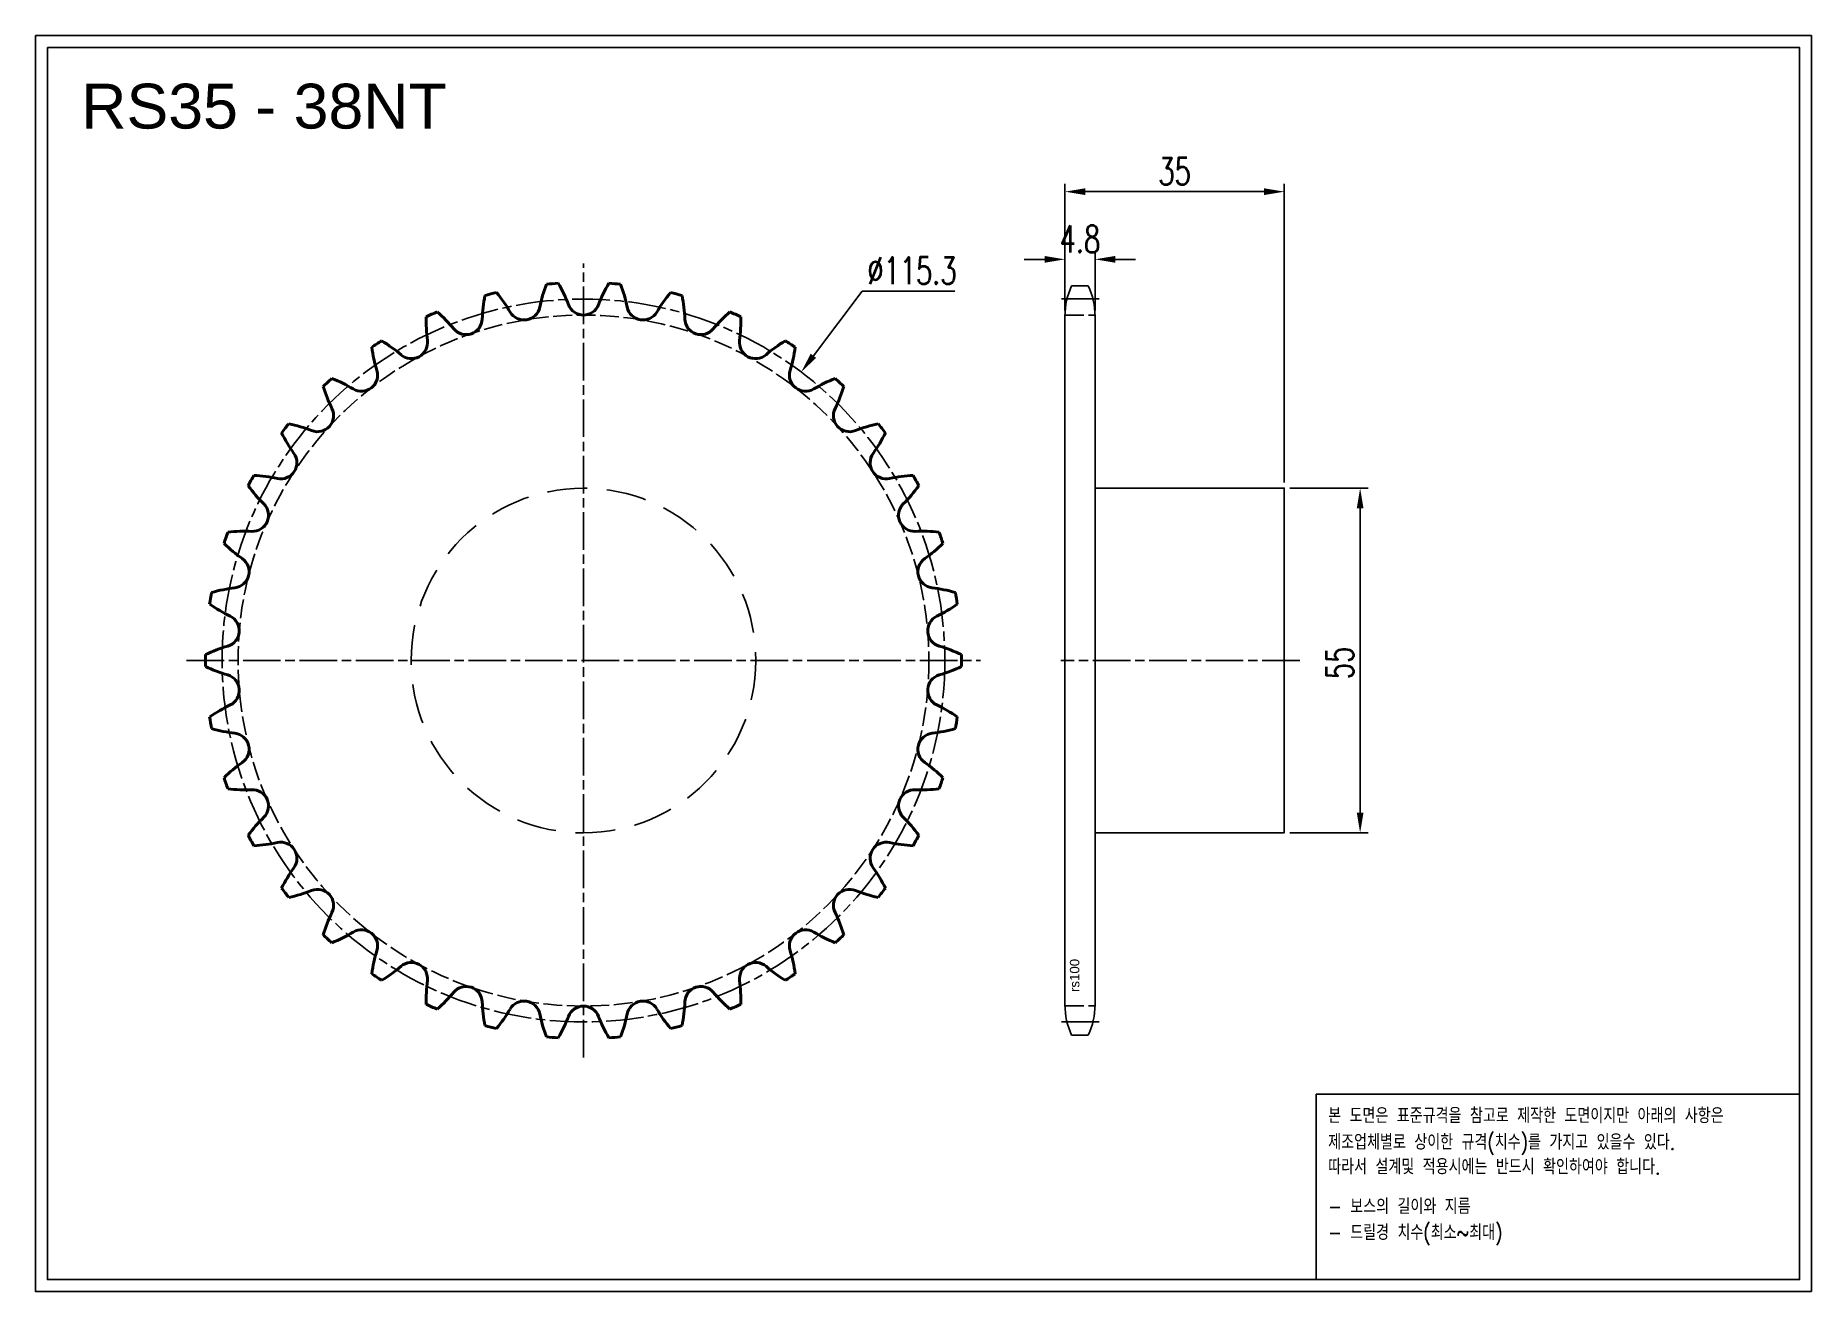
# Model space of a CAD drawing. Header units: millimetres. Extents: x -42083 to -41800, y 1466 to 1666.
import ezdxf

# ---------------------------------------------------------------- set-up
doc = ezdxf.new("R2010")
doc.units = ezdxf.units.MM
for name, pattern in [('AM_ISO02W050', [7.5, 6, -1.5]), ('AM_ISO02W050x2', [3.75, 3, -0.75]), ('AM_ISO08W050', [18, 12, -1.5, 3, -1.5]), ('AM_ISO08W050x2', [9, 6, -0.75, 1.5, -0.75]), ('HIDDEN', [9.525, 6.35, -3.175])]:
    doc.linetypes.add(name, pattern=pattern)
for name, color, linetype, lineweight in [('AM_0N', 7, 'Continuous', 50), ('AM_3N', 6, 'AM_ISO02W050', 25), ('AM_7', 4, 'AM_ISO08W050', 25), ('AM_7N', 4, 'AM_ISO08W050', 25)]:
    doc.layers.add(name, color=color, linetype=linetype, lineweight=lineweight)
doc.layers.add('HL', color=2, linetype='HIDDEN')
doc.layers.add('S-DIM', color=7, linetype='Continuous')
doc.styles.add('HAN', font='ROMANS.shx', dxfattribs={"width": 0.7, "bigfont": 'whgtxt.shx'})
doc.styles.add('HSG', font='SIMPLEX.shx', dxfattribs={"width": 0.7, "bigfont": 'HSG.shx'})
doc.styles.get("Standard").update_dxf_attribs({"font": 'arial.ttf'})
doc.dimstyles.new('APP8', dxfattribs={"dimscale": 1.8, "dimtxt": 2.4, "dimasz": 1.8, "dimexe": 0.7, "dimexo": 0.5, "dimgap": 0.6, "dimtad": 1, "dimtoh": 1, "dimdec": 1, "dimrnd": 0.01, "dimzin": 9, "dimdsep": 46, "dimtxsty": 'HSG', "dimcen": 0, "dimclrd": 1, "dimclre": 1, "dimclrt": 256, "dimazin": 2, "dimtp": 1, "dimtm": 1, "dimtfac": 0.5, "dimtdec": 1, "dimtofl": 0, "dimtmove": 0, "dimatfit": 3, "dimfxl": 0, "dimtvp": 1, "dimtolj": 2, "dimlwd": -1, "dimlwe": -1, "dimarcsym": 0})

# ---------------------------------------------------------------- blocks, each defined once
blk = doc.blocks.new('*D1')
at = {"layer": 'Defpoints', "color": 0, "transparency": 16777216}
for p in [(-41884.19, 1593.89), (-41884.19, 1538.89), (-41872.08, 1538.89)]:
    blk.add_point(p, dxfattribs=at)
at = {"layer": 'S-DIM', "color": 1, "transparency": 16777216}
for p, q in [((-41883.29, 1593.89), (-41870.82, 1593.89)), ((-41872.08, 1590.65), (-41872.08, 1542.13)), ((-41883.29, 1538.89), (-41870.82, 1538.89))]:
    blk.add_line(p, q, dxfattribs=at)
for points in [[(-41872.62, 1590.65), (-41871.54, 1590.65), (-41872.08, 1593.89)], [(-41872.62, 1542.13), (-41871.54, 1542.13), (-41872.08, 1538.89)]]:
    blk.add_solid(points, dxfattribs=at)
at = {"layer": 'S-DIM', "transparency": 16777216, "insert": (-41875.32, 1566), "char_height": 4.32, "attachment_point": 5, "rotation": 90, "style": 'HSG'}
blk.add_mtext('\\A2;55', dxfattribs=at)
blk = doc.blocks.new('*D2')
at = {"layer": 'Defpoints', "color": 0, "transparency": 16777216}
for p in [(-41914.39, 1630.39), (-41919.19, 1621.35), (-41914.39, 1621.35)]:
    blk.add_point(p, dxfattribs=at)
at = {"layer": 'S-DIM', "color": 1, "transparency": 16777216}
for p, q in [((-41922.43, 1630.39), (-41925.67, 1630.39)), ((-41919.19, 1622.25), (-41919.19, 1631.65)), ((-41914.39, 1622.25), (-41914.39, 1631.65)), ((-41911.15, 1630.39), (-41907.91, 1630.39))]:
    blk.add_line(p, q, dxfattribs=at)
for points in [[(-41922.43, 1630.93), (-41922.43, 1629.85), (-41919.19, 1630.39)], [(-41911.15, 1630.93), (-41911.15, 1629.85), (-41914.39, 1630.39)]]:
    blk.add_solid(points, dxfattribs=at)
at = {"layer": 'S-DIM', "transparency": 16777216, "insert": (-41916.79, 1633.63), "char_height": 4.32, "attachment_point": 5, "style": 'HSG'}
blk.add_mtext('\\A2;4.8', dxfattribs=at)
blk = doc.blocks.new('*D3')
at = {"layer": 'Defpoints', "color": 0, "transparency": 16777216}
for p in [(-41884.19, 1641.19), (-41919.19, 1621.35), (-41884.19, 1593.89)]:
    blk.add_point(p, dxfattribs=at)
at = {"layer": 'S-DIM', "color": 1, "transparency": 16777216}
for p, q in [((-41919.19, 1622.25), (-41919.19, 1642.45)), ((-41915.95, 1641.19), (-41887.43, 1641.19)), ((-41884.19, 1594.79), (-41884.19, 1642.45))]:
    blk.add_line(p, q, dxfattribs=at)
for points in [[(-41915.95, 1641.73), (-41915.95, 1640.65), (-41919.19, 1641.19)], [(-41887.43, 1641.73), (-41887.43, 1640.65), (-41884.19, 1641.19)]]:
    blk.add_solid(points, dxfattribs=at)
at = {"layer": 'S-DIM', "transparency": 16777216, "insert": (-41901.69, 1644.43), "char_height": 4.32, "attachment_point": 5, "style": 'HSG'}
blk.add_mtext('\\A2;35', dxfattribs=at)
blk = doc.blocks.new('*D4')
at = {"layer": 'Defpoints', "color": 0, "transparency": 16777216}
for p in [(-41961.28, 1612.41), (-42030.75, 1520.34)]:
    blk.add_point(p, dxfattribs=at)
at = {"layer": 'S-DIM', "color": 1, "transparency": 16777216}
for p, q in [((-41951.52, 1625.34), (-41959.32, 1615)), ((-41936.76, 1625.34), (-41951.52, 1625.34))]:
    blk.add_line(p, q, dxfattribs=at)
blk.add_solid([(-41959.76, 1615.33), (-41958.89, 1614.67), (-41961.28, 1612.41)], dxfattribs=at)
at = {"layer": 'S-DIM', "transparency": 16777216, "insert": (-41943.6, 1628.58), "char_height": 4.32, "attachment_point": 5, "style": 'HSG'}
blk.add_mtext('\\A2;∅115.3', dxfattribs=at)
blk = doc.blocks.new('notice1')
at = {"color": 4}
blk.add_lwpolyline([(-22142.12, 1735.9), (-22053.8, 1735.9), (-22053.8, 1702.07), (-22142.12, 1702.07)], close=True, dxfattribs=at)
at = {"color": 4, "style": 'HAN', "width": 0.8}
for s, p in [('본 도면은 표준규격을 참고로 제작한 도면이지만 아래의 사항은', (-22139.9, 1730.62)), ('제조업체별로 상이한 규격(치수)를 가지고 있을수 있다.', (-22139.9, 1725.78)), ('따라서 설계및 적용시에는 반드시 확인하여야 합니다.', (-22139.9, 1721.28)), ('- 보스의 길이와 지름', (-22139.9, 1714.03)), ('- 드릴경 치수(최소~최대)', (-22139.9, 1709.27))]:
    blk.add_text(s, height=2.7949, dxfattribs=at).set_placement(p)

msp = doc.modelspace()

# ---------------------------------------------------------------- linework, layer by layer
for p, q in [((-41915.46, 1626.15), (-41918.12, 1626.15)), ((-41919.19, 1621.35), (-41919.19, 1511.43)), ((-41914.39, 1621.35), (-41914.39, 1511.43)), ((-41915.46, 1506.63), (-41918.12, 1506.63))]:
    msp.add_line(p, q)
for points in [[(-42083.47, 1666.1), (-41800.05, 1666.1), (-41800.05, 1465.71), (-42083.47, 1465.71)], [(-42081.56, 1664.19), (-41801.96, 1664.19), (-41801.96, 1467.62), (-42081.56, 1467.62)]]:
    msp.add_lwpolyline(points, close=True)
msp.add_lwpolyline([(-41914.39, 1593.89), (-41884.19, 1593.89), (-41884.19, 1538.89), (-41914.39, 1538.89)])
for centre, start, end in [((-41907.89, 1621.35), 154.8633, 180), ((-41925.69, 1621.35), 0, 25.1367), ((-41907.89, 1511.43), 180, 205.1367), ((-41925.69, 1511.43), 334.8633, 0)]:
    msp.add_arc(centre, 11.3, start, end)
at = {"layer": 'AM_0N'}
for centre, radius, start, end in [((-41987.82, 1619.9), 24.38, 168.8212, 177.7632), ((-41996.02, 1566.38), 60.33, 103.3113, 105.1097), ((-42028.69, 1609.55), 24.38, 30.6579, 39.5999), ((-41979.12, 1617.82), 24.38, 159.3475, 168.2895), ((-41996.02, 1566.38), 60.33, 93.8376, 95.6361), ((-42021.14, 1614.34), 24.38, 21.1842, 30.1262), ((-41970.89, 1614.34), 24.38, 149.8738, 158.8158), ((-41996.02, 1566.38), 60.33, 84.3639, 86.1624), ((-42012.91, 1617.82), 24.38, 11.7105, 20.6525), ((-41963.34, 1609.55), 24.38, 140.4001, 149.3421), ((-41996.02, 1566.38), 60.33, 74.8903, 76.6887), ((-42004.21, 1619.9), 24.38, 2.2368, 11.1788), ((-41996.74, 1620.52), 24.38, 178.2949, 187.2368), ((-41996.02, 1566.38), 60.33, 112.785, 114.5834), ((-42035.35, 1603.58), 24.38, 40.1316, 49.0736), ((-42005.51, 1623.29), 2.57, 210.6579, 348.2895), ((-41996.02, 1624.08), 2.57, 201.1842, 338.8158), ((-41986.52, 1623.29), 2.57, 191.7105, 329.3421), ((-41956.68, 1603.58), 24.38, 130.9264, 139.8684), ((-41996.02, 1566.38), 60.33, 65.4166, 67.215), ((-41995.29, 1620.52), 24.38, 352.7632, 1.7051), ((-42014.75, 1620.95), 2.57, 220.1316, 357.7632), ((-41977.28, 1620.95), 2.57, 182.2368, 319.8684), ((-41996.02, 1566.38), 60.33, 122.2587, 124.0571), ((-42005.64, 1619.66), 24.38, 187.7685, 196.7105), ((-42040.94, 1596.6), 24.38, 49.6053, 58.5472), ((-42023.48, 1617.12), 2.57, 229.6053, 7.2368), ((-41968.55, 1617.12), 2.57, 172.7632, 310.3947), ((-41951.09, 1596.6), 24.38, 121.4528, 130.3947), ((-41996.02, 1566.38), 60.33, 55.9429, 57.7413), ((-41986.39, 1619.66), 24.38, 343.2895, 352.2315), ((-42031.45, 1611.91), 2.57, 239.0789, 16.7105), ((-41960.58, 1611.91), 2.57, 163.2895, 300.9211), ((-41996.02, 1566.38), 60.33, 131.7324, 133.5308), ((-42014.28, 1617.35), 24.38, 197.2422, 206.1842), ((-42045.3, 1588.79), 24.38, 59.0789, 68.0209), ((-41946.73, 1588.79), 24.38, 111.9791, 120.9211), ((-41977.75, 1617.35), 24.38, 333.8158, 342.7578), ((-41996.02, 1566.38), 60.33, 46.4692, 48.2676), ((-41996.02, 1566.38), 60.33, 141.206, 143.0045), ((-42048.32, 1580.37), 24.38, 68.5526, 77.4946), ((-42038.46, 1605.46), 2.57, 248.5526, 26.1842), ((-41953.57, 1605.46), 2.57, 153.8158, 291.4474), ((-41943.71, 1580.37), 24.38, 102.5054, 111.4474), ((-41996.02, 1566.38), 60.33, 36.9955, 38.794), ((-42022.42, 1613.65), 24.38, 206.7159, 215.6579), ((-41969.61, 1613.65), 24.38, 324.3421, 333.2841), ((-42044.32, 1597.94), 2.57, 258.0263, 35.6579), ((-41947.71, 1597.94), 2.57, 144.3421, 281.9737), ((-41996.02, 1566.38), 60.33, 150.6797, 152.4782), ((-42049.91, 1571.57), 24.38, 78.0263, 86.9683), ((-41942.12, 1571.57), 24.38, 93.0317, 101.9737), ((-41996.02, 1566.38), 60.33, 27.5218, 29.3203), ((-42029.84, 1608.66), 24.38, 216.1896, 225.1316), ((-41962.19, 1608.66), 24.38, 314.8684, 323.8104), ((-42048.85, 1589.56), 2.57, 267.5, 45.1316), ((-41943.18, 1589.56), 2.57, 134.8684, 272.5), ((-41996.02, 1566.38), 60.33, 160.1534, 161.9518), ((-42036.34, 1602.51), 24.38, 225.6633, 234.6053), ((-42050.03, 1562.63), 24.38, 87.5, 96.442), ((-41942, 1562.63), 24.38, 83.558, 92.5), ((-41955.69, 1602.51), 24.38, 305.3947, 314.3367), ((-41996.02, 1566.38), 60.33, 18.0482, 19.8466), ((-42051.95, 1580.54), 2.57, 276.9737, 54.6053), ((-41940.08, 1580.54), 2.57, 125.3947, 263.0263), ((-41996.02, 1566.38), 60.33, 169.6271, 171.4255), ((-42048.67, 1553.79), 24.38, 96.9737, 105.9157), ((-41943.36, 1553.79), 24.38, 74.0843, 83.0263), ((-41996.02, 1566.38), 60.33, 8.5745, 10.3729), ((-42041.73, 1595.38), 24.38, 235.137, 244.0789), ((-42053.52, 1571.14), 2.57, 286.4474, 64.0789), ((-41938.52, 1571.14), 2.57, 115.9211, 253.5526), ((-41950.3, 1595.38), 24.38, 295.9211, 304.863), ((-41996.02, 1566.38), 60.33, 179.1008, 180.8992), ((-42045.89, 1545.3), 24.38, 106.4474, 115.3894), ((-41946.15, 1545.3), 24.38, 64.6106, 73.5526), ((-41996.02, 1566.38), 60.33, 359.1008, 0.8992), ((-42045.89, 1587.46), 24.38, 244.6106, 253.5526), ((-41946.15, 1587.46), 24.38, 286.4474, 295.3894), ((-42053.52, 1561.61), 2.57, 295.9211, 73.5526), ((-41938.52, 1561.61), 2.57, 106.4474, 244.0789), ((-42041.73, 1537.38), 24.38, 115.9211, 124.863), ((-41950.3, 1537.38), 24.38, 55.137, 64.0789), ((-41996.02, 1566.38), 60.33, 188.5745, 190.3729), ((-41996.02, 1566.38), 60.33, 349.6271, 351.4255), ((-42048.67, 1578.97), 24.38, 254.0843, 263.0263), ((-42051.95, 1552.22), 2.57, 305.3947, 83.0263), ((-41940.08, 1552.22), 2.57, 96.9737, 234.6053), ((-41943.36, 1578.97), 24.38, 276.9737, 285.9157), ((-42036.34, 1530.25), 24.38, 125.3947, 134.3367), ((-41996.02, 1566.38), 60.33, 198.0482, 199.8466), ((-41955.69, 1530.25), 24.38, 45.6633, 54.6053), ((-41996.02, 1566.38), 60.33, 340.1534, 341.9518), ((-42050.03, 1570.13), 24.38, 263.558, 272.5), ((-42048.85, 1543.2), 2.57, 314.8684, 92.5), ((-41943.18, 1543.2), 2.57, 87.5, 225.1316), ((-41942, 1570.13), 24.38, 267.5, 276.442), ((-42029.84, 1524.1), 24.38, 134.8684, 143.8104), ((-41962.19, 1524.1), 24.38, 36.1896, 45.1316), ((-41996.02, 1566.38), 60.33, 207.5218, 209.3203), ((-42049.91, 1561.18), 24.38, 273.0317, 281.9737), ((-42044.32, 1534.82), 2.57, 324.3421, 101.9737), ((-41947.71, 1534.82), 2.57, 78.0263, 215.6579), ((-41942.12, 1561.18), 24.38, 258.0263, 266.9683), ((-41996.02, 1566.38), 60.33, 330.6797, 332.4782), ((-42022.42, 1519.11), 24.38, 144.3421, 153.2841), ((-41969.61, 1519.11), 24.38, 26.7159, 35.6579), ((-41996.02, 1566.38), 60.33, 216.9955, 218.794), ((-42048.32, 1552.38), 24.38, 282.5054, 291.4474), ((-42038.46, 1527.3), 2.57, 333.8158, 111.4474), ((-41953.57, 1527.3), 2.57, 68.5526, 206.1842), ((-41943.71, 1552.38), 24.38, 248.5526, 257.4946), ((-41996.02, 1566.38), 60.33, 321.206, 323.0045), ((-42014.28, 1515.41), 24.38, 153.8158, 162.7578), ((-41977.75, 1515.41), 24.38, 17.2422, 26.1842), ((-41996.02, 1566.38), 60.33, 226.4692, 228.2676), ((-42045.3, 1543.97), 24.38, 291.9791, 300.9211), ((-42031.45, 1520.85), 2.57, 343.2895, 120.9211), ((-41960.58, 1520.85), 2.57, 59.0789, 196.7105), ((-41946.73, 1543.97), 24.38, 239.0789, 248.0209), ((-41996.02, 1566.38), 60.33, 311.7324, 313.5308), ((-42005.64, 1513.1), 24.38, 163.2895, 172.2315), ((-41986.39, 1513.1), 24.38, 7.7685, 16.7105), ((-41996.02, 1566.38), 60.33, 235.9429, 237.7413), ((-42040.94, 1536.16), 24.38, 301.4528, 310.3947), ((-42023.48, 1515.64), 2.57, 352.7632, 130.3947), ((-41968.55, 1515.64), 2.57, 49.6053, 187.2368), ((-41951.09, 1536.16), 24.38, 229.6053, 238.5472), ((-41996.02, 1566.38), 60.33, 302.2587, 304.0571), ((-41996.74, 1512.24), 24.38, 172.7632, 181.7051), ((-42035.35, 1529.18), 24.38, 310.9264, 319.8684), ((-42014.75, 1511.81), 2.57, 2.2368, 139.8684), ((-41977.28, 1511.81), 2.57, 40.1316, 177.7632), ((-41956.68, 1529.18), 24.38, 220.1316, 229.0736), ((-41995.29, 1512.24), 24.38, 358.2949, 7.2368), ((-41996.02, 1566.38), 60.33, 245.4166, 247.215), ((-41987.82, 1512.86), 24.38, 182.2368, 191.1788), ((-42028.69, 1523.21), 24.38, 320.4001, 329.3421), ((-42005.51, 1509.47), 2.57, 11.7105, 149.3421), ((-41996.02, 1508.68), 2.57, 21.1842, 158.8158), ((-41986.52, 1509.47), 2.57, 30.6579, 168.2895), ((-41963.34, 1523.21), 24.38, 210.6579, 219.5999), ((-42004.21, 1512.86), 24.38, 348.8212, 357.7632), ((-41996.02, 1566.38), 60.33, 292.785, 294.5834), ((-41996.02, 1566.38), 60.33, 254.8903, 256.6887), ((-41979.12, 1514.94), 24.38, 191.7105, 200.6525), ((-42021.14, 1518.42), 24.38, 329.8738, 338.8158), ((-41970.89, 1518.42), 24.38, 201.1842, 210.1262), ((-42012.91, 1514.94), 24.38, 339.3475, 348.2895), ((-41996.02, 1566.38), 60.33, 283.3113, 285.1097), ((-41996.02, 1566.38), 60.33, 264.3639, 266.1624), ((-41996.02, 1566.38), 60.33, 273.8376, 275.6361)]:
    msp.add_arc(centre, radius, start, end, dxfattribs=at)
at = {"layer": 'AM_3N', "linetype": 'AM_ISO02W050x2'}
for p, q in [((-41919.19, 1621.51), (-41914.39, 1621.51)), ((-41919.19, 1511.27), (-41914.39, 1511.27))]:
    msp.add_line(p, q, dxfattribs=at)
msp.add_circle((-41996.02, 1566.38), 55.13, dxfattribs=at)
at = {"layer": 'AM_7', "linetype": 'AM_ISO08W050x2'}
for p, q in [((-41913.73, 1624.08), (-41919.85, 1624.08)), ((-41881.72, 1566.38), (-41919.85, 1566.38)), ((-41913.73, 1508.71), (-41919.85, 1508.71))]:
    msp.add_line(p, q, dxfattribs=at)
msp.add_circle((-41996.02, 1566.38), 57.67, dxfattribs=at)
at = {"layer": 'AM_7N', "linetype": 'AM_ISO08W050x2'}
for p, q in [((-41996.02, 1503.05), (-41996.02, 1629.71)), ((-42059.35, 1566.38), (-41932.68, 1566.38))]:
    msp.add_line(p, q, dxfattribs=at)
at = {"layer": 'HL'}
msp.add_circle((-41996.02, 1566.38), 27.5, dxfattribs=at)

# ---------------------------------------------------------------- block references
at = {"xscale": 0.8735999999999999, "yscale": 0.8735999999999999, "zscale": 0.8735999999999999}
msp.add_blockref('notice1', (-22535.76, -19.31), dxfattribs=at)

# ---------------------------------------------------------------- texts
msp.add_text('RS35 - 38NT', height=7.1569).set_placement((-42076.17, 1651.26))
at = {"insert": (-41918.4, 1513.49), "char_height": 1.512, "width": 6.5009, "attachment_point": 1, "rotation": 90}
msp.add_mtext('rs100', dxfattribs=at)

# ---------------------------------------------------------------- dimensions: what is measured, and where the dimension line sits
at = {"layer": 'S-DIM'}
dim = msp.add_linear_dim(base=(-41884.19, 1641.19), p1=(-41919.19, 1621.35), p2=(-41884.19, 1593.89), dimstyle='APP8', dxfattribs=at)
dim.commit()
dim.dimension.update_dxf_attribs({"geometry": '*D3', "text_midpoint": (-41901.69, 1644.43)})
dim = msp.add_linear_dim(base=(-41914.39, 1630.39), p1=(-41919.19, 1621.35), p2=(-41914.39, 1621.35), dimstyle='APP8', dxfattribs=at)
dim.commit()
dim.dimension.update_dxf_attribs({"geometry": '*D2', "text_midpoint": (-41916.79, 1630.39), "dimtype": 128})
dim = msp.add_diameter_dim_2p(p1=(-42030.75, 1520.34), p2=(-41961.28, 1612.41), dimstyle='APP8', dxfattribs=at)
dim.commit()
dim.dimension.update_dxf_attribs({"geometry": '*D4', "text_midpoint": (-41943.6, 1625.34), "dimtype": 131})
dim = msp.add_linear_dim(base=(-41872.08, 1538.89), p1=(-41884.19, 1593.89), p2=(-41884.19, 1538.89), angle=90, dimstyle='APP8', dxfattribs=at)
dim.commit()
dim.dimension.update_dxf_attribs({"geometry": '*D1', "text_midpoint": (-41872.08, 1566), "dimtype": 128})

doc.saveas('drawing.dxf')
